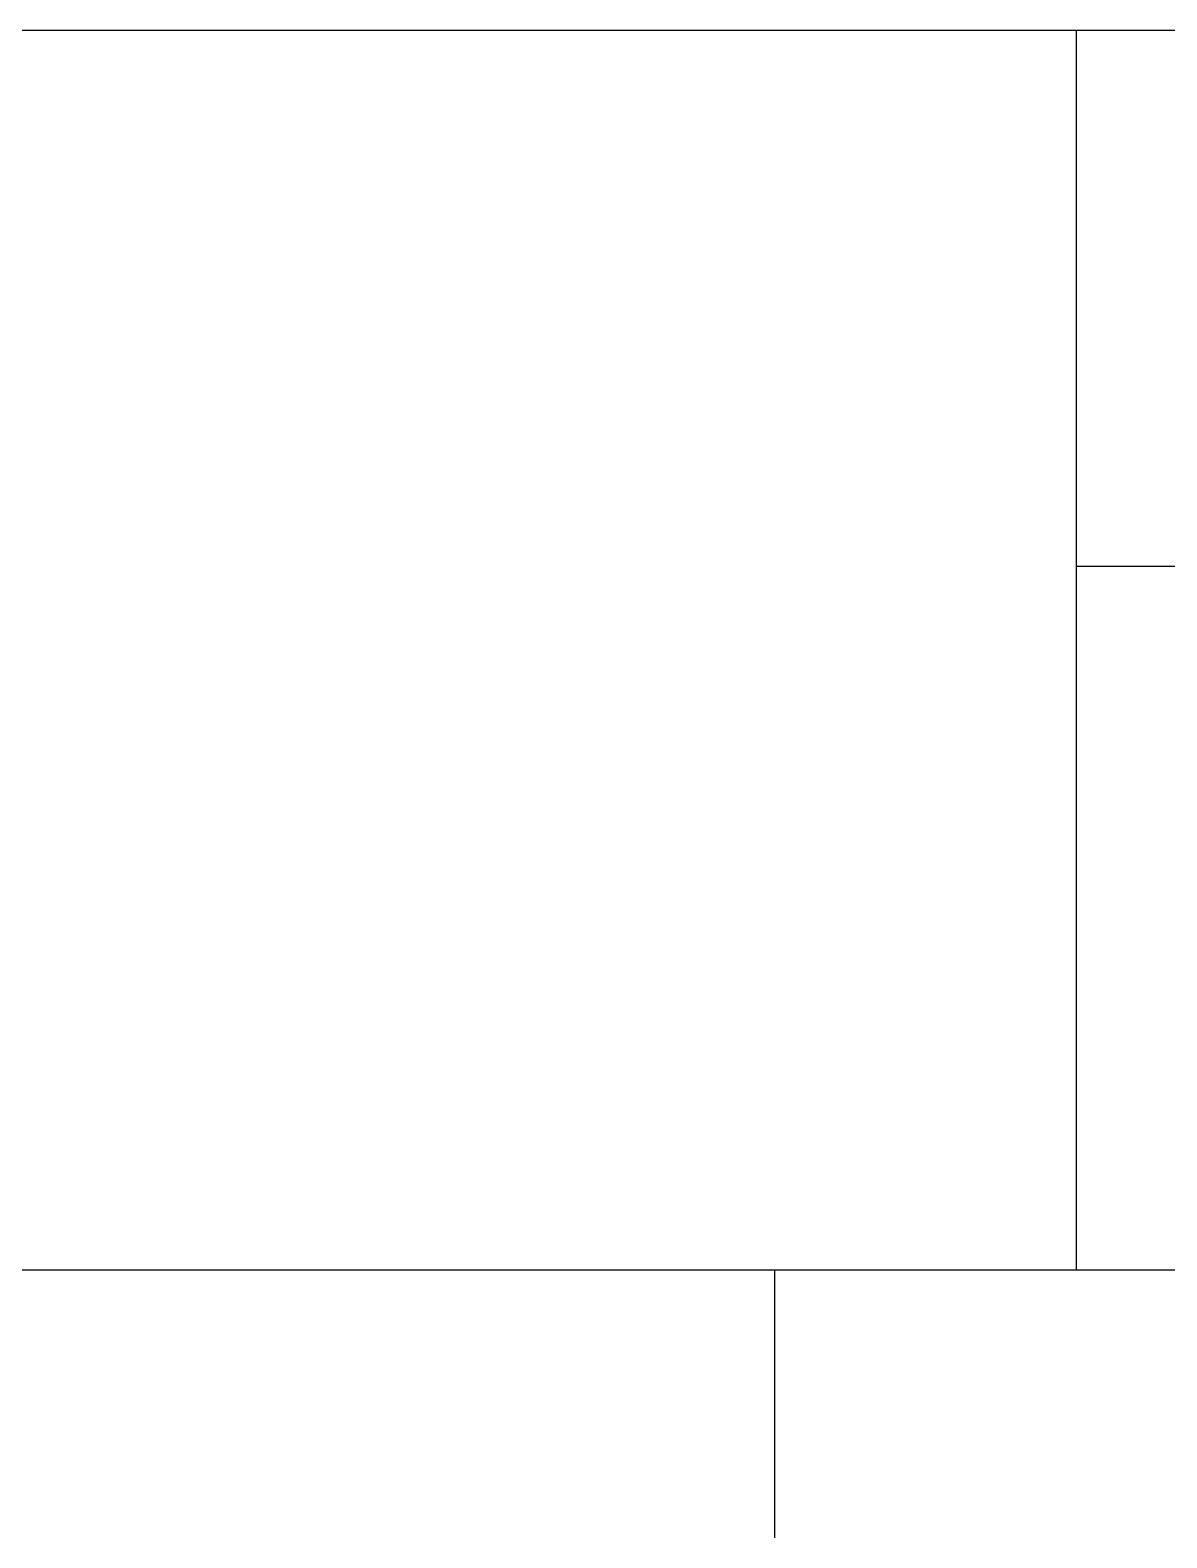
# Paper-space layout 'EE-2' of a CAD drawing. Header units: metres, sheet in millimetres. Extents: x 21 to 854, y -3 to 583.
# Drawn here: x 739.7 to 777.9, y -3 to 47.6 of the extents above; entities that cross this region are included whole.
import ezdxf
from ezdxf.enums import TextEntityAlignment as Align

# ---------------------------------------------------------------- set-up
doc = ezdxf.new("R2010")
doc.units = ezdxf.units.M
doc.layers.get('0').update_dxf_attribs({"color": 6})
doc.layers.add('Notes', color=7, linetype='Continuous')
doc.layers.add('SupportsUG_SP_EXT', color=7, linetype='Continuous')
doc.styles.add('iecISOCP', font='isocp.shx')
doc.styles.get("Standard").update_dxf_attribs({"font": 'arial.ttf'})

# ---------------------------------------------------------------- blocks, each defined once
blk = doc.blocks.new('A1_FRAME_TITLE')
at = {"layer": 'Notes', "color": 3}
for p, q in [((774.882, 5.973), (774.882, 47.618)), ((774.882, 29.618), (844.882, 29.618))]:
    blk.add_line(p, q, dxfattribs=at)
at = {"layer": 'Notes', "linetype": 'Continuous'}
blk.add_line((764.743, 5.973), (764.743, -3.027), dxfattribs=at)
at = {"layer": 'Notes', "color": 3, "linetype": 'Continuous', "flags": 128}
for points in [[(123.797, 47.618), (844.882, 47.618)], [(29.515, 5.973), (844.882, 5.973)]]:
    blk.add_lwpolyline(points, dxfattribs=at)
blk.add_attdef('DRAFT_NUM', (50.418, 23.294), '', height=2.5, rotation=90)
at = {"layer": 'Notes', "color": 7, "style": 'iecISOCP', "flags": 8}
blk.add_attdef('VERSION_NO', text='', height=2.5, rotation=90, dxfattribs=at).set_placement((302.037, 43.812), align=Align.MIDDLE_CENTER)
at = {"layer": 'Notes', "color": 7, "style": 'iecISOCP'}
for tag, p in [('CAP_NO', (513.188, 43.457)), ('IE_NUM', (513.05, 37.81)), ('REF_No_1', (335.241, 32.31)), ('REF_1', (362.523, 32.31)), ('HV_SWITCH', (513.463, 32.163)), ('GEN_WO', (441.708, 31.763)), ('REF_No_2', (335.241, 26.31)), ('REF_2', (362.523, 26.31)), ('OH_WO', (441.708, 25.812)), ('UBD_REF', (513.05, 25.828)), ('REF_No_3', (335.241, 20.31)), ('REF_3', (362.523, 20.31)), ('UG_WO', (441.708, 20.052)), ('GIS_MAP_No', (513.05, 20.043)), ('REF_No_4', (335.241, 14.31)), ('REF_4', (362.523, 14.31)), ('SUB_WO', (441.708, 13.812)), ('HV_OP_DIAG', (513.326, 14.199)), ('LGA', (512.945, 7.777))]:
    blk.add_attdef(tag, p, '', height=2.5, dxfattribs=at)
at = {"layer": 'Notes', "style": 'iecISOCP'}
for tag, p in [('T1', (684.374, 39.465)), ('T2', (684.374, 34.346)), ('T3', (684.374, 28.92)), ('T4', (684.374, 23.657)), ('T5', (684.374, 18.231)), ('T6', (684.374, 12.969))]:
    blk.add_attdef(tag, text='', height=3.5, dxfattribs=at).set_placement(p, align=Align.CENTER)
at = {"layer": 'Notes', "color": 7, "style": 'iecISOCP'}
for tag, p in [('scale', (567.756, 33.269)), ('DRAWN', (567.756, 24.931)), ('DATE', (567.756, 16.88)), ('DESIGN', (605.617, 9.155)), ('CHD', (567.756, 8.372))]:
    blk.add_attdef(tag, text='', height=2.5, dxfattribs=at).set_placement(p, align=Align.CENTER)
at = {"layer": 'Notes', "color": 4, "style": 'iecISOCP'}
blk.add_attdef('NUM', text='', height=7, dxfattribs=at).set_placement((812.882, 20.118), align=Align.MIDDLE_CENTER)
at = {"layer": 'Notes', "color": 1, "style": 'iecISOCP'}
blk.add_attdef('REV', text='', height=5, dxfattribs=at).set_placement((840.569, 17.095), align=Align.CENTER)
at = {"layer": 'Notes', "color": 7, "style": 'iecISOCP'}
for tag, p in [('NS', (811.227, 8.119)), ('SHTS', (825.927, 8.119))]:
    blk.add_attdef(tag, text='', height=2.5, dxfattribs=at).set_placement(p, align=Align.MIDDLE)
at = {"layer": 'Notes', "style": 'iecISOCP'}
blk.add_attdef('ExportID', (29.597, 2.39), '', height=2.5, dxfattribs=at)
at = {"layer": 'Notes', "style": 'iecISOCP', "flags": 1}
for tag, p in [('ProjectType', (17.537, -26.797)), ('ProjectNumber', (26.923, -26.818)), ('DrawingNumber', (38.877, -26.803)), ('ProjectDescription', (50.927, -26.825)), ('ExportDate', (63.647, -26.789)), ('ExportUserName', (72.517, -26.8)), ('DesignerCompanyName', (84.847, -26.793)), ('ExportAreaOfInterest', (100.462, -26.813)), ('GIS_SUCCESS', (115.36, -26.78)), ('CAD_SUCCESS', (125.151, -26.783)), ('ExportCategories', (143.445, -26.797)), ('DEPOTCODE', (135.468, -26.877)), ('Comments', (157.748, -26.883))]:
    blk.add_attdef(tag, p, '', height=1, dxfattribs=at)

psp = doc.layouts.new('EE-2')

# ---------------------------------------------------------------- block references
at = {"layer": 'SupportsUG_SP_EXT'}
psp.add_blockref('A1_FRAME_TITLE', (0, 0), dxfattribs=at)

doc.saveas('drawing.dxf')
